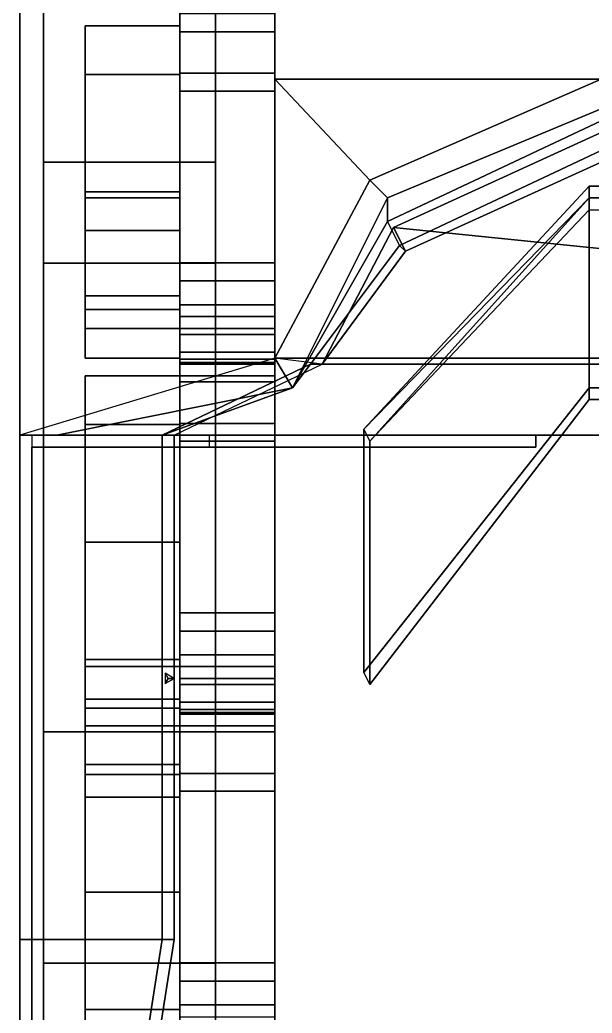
# Model space of a CAD drawing. Header units: millimetres. Extents: x -1.14 to 3, y -2.4 to 5.59.
# Drawn here: x -1.14 to -0.175, y -0.204 to 1.47 of the extents above; entities that cross this region are included whole.
import ezdxf

# ---------------------------------------------------------------- set-up
doc = ezdxf.new("R2010")
doc.units = ezdxf.units.MM
for name, color, linetype in [('mudguards', 6, 'Continuous'), ('tracks', 3, 'Continuous'), ('turret', 2, 'Continuous'), ('wheels', 2, 'Continuous')]:
    doc.layers.add(name, color=color, linetype=linetype)

msp = doc.modelspace()

# ---------------------------------------------------------------- linework, layer by layer
for points in [[(-0.71, 2.08, 0.5), (-0.71, 1.68, 0.33), (-0.71, 1.37, 1.12), (-0.71, 2.08, 0.88)], [(-0.71, 2.08, 0.88), (-0.71, 1.37, 1.12), (0.71, 1.37, 1.12), (0.71, 2.08, 0.88)], [(-0.71, 1.68, 0.33), (-0.71, -1.49, 0.33), (-0.71, -1.99, 1.12), (-0.71, 1.37, 1.12)], [(0.71, 1.68, 0.33), (0.71, -1.49, 0.33), (-0.71, -1.49, 0.33), (-0.71, 1.68, 0.33)], [(-0.71, 1.37, 1.12), (-0.71, 1.37, 1.12), (-0.55, 1.2, 1.12), (-0.16, 1.37, 1.12)], [(-0.71, 0.9, 1.12), (-0.71, 0.9, 1.12), (-0.55, 1.2, 1.12), (-0.71, 1.37, 1.12)], [(-0.16, 1.37, 1.12), (-0.55, 1.2, 1.12), (-0.52, 1.17, 1.38), (-0.16, 1.32, 1.38)], [(-0.16, 1.32, 1.38), (-0.52, 1.17, 1.38), (-0.52, 1.13, 1.38), (-0.16, 1.3, 1.38)], [(-0.16, 1.3, 1.38), (-0.52, 1.13, 1.38), (-0.5, 1.09, 1.48), (-0.16, 1.25, 1.48)], [(-0.16, 1.28, 1.38), (-0.16, 1.23, 1.48), (-0.49, 1.08, 1.48), (-0.51, 1.12, 1.38)], [(-0.51, 1.12, 1.38), (0.77, 0.99, 1.38), (0.67, 1.12, 1.38), (-0.16, 1.28, 1.38)], [(-0.16, 1.23, 1.48), (-0.16, 1.25, 1.48), (-0.5, 1.09, 1.48), (-0.49, 1.08, 1.48)], [(-0.55, 1.2, 1.12), (-0.71, 0.9, 1.12), (-0.68, 0.85, 1.38), (-0.52, 1.17, 1.38)], [(-0.52, 1.17, 1.38), (-0.68, 0.85, 1.38), (-0.68, 0.85, 1.38), (-0.52, 1.13, 1.38)], [(-0.52, 1.13, 1.38), (-0.68, 0.85, 1.38), (-0.65, 0.89, 1.48), (-0.5, 1.09, 1.48)], [(-0.51, 1.12, 1.38), (-0.49, 1.08, 1.48), (-0.63, 0.89, 1.48), (-0.63, 0.89, 1.38)], [(-0.63, 0.89, 1.38), (0.8, 0.89, 1.38), (0.77, 0.99, 1.38), (-0.51, 1.12, 1.38)], [(-0.49, 1.08, 1.48), (-0.5, 1.09, 1.48), (-0.65, 0.89, 1.48), (-0.63, 0.89, 1.48)], [(-0.71, 0.9, 1.12), (-1.14, 0.77, 1.12), (-1.0776, 0.77, 1.38), (-0.68, 0.85, 1.38)], [(1.14, 0.77, 1.12), (0.88, 0.9, 1.12), (-0.71, 0.9, 1.12), (-1.14, 0.77, 1.12)], [(-0.65, 0.89, 1.48), (-0.68, 0.85, 1.38), (-0.9, 0.77, 2.12), (-0.65, 0.89, 1.48)], [(-0.65, 0.89, 1.48), (-0.9, 0.77, 2.12), (-0.88, 0.77, 2.12), (-0.63, 0.89, 1.48)], [(-0.71, 0.9, 1.12), (0.88, 0.9, 1.12), (0.8, 0.89, 1.38), (-0.63, 0.89, 1.38)], [(-0.68, 0.85, 1.38), (-1.0776, 0.77, 1.38), (-0.9, 0.77, 2.12), (-0.68, 0.85, 1.38)], [(-1.14, 0.77, 1.12), (-1.14, -0.08, 1.12), (-0.9, -0.08, 2.12), (-0.9, 0.77, 2.12)], [(1.12, -0.96, 1.12), (1.12, 0.77, 1.12), (-1.12, 0.77, 1.12), (-1.12, -0.96, 1.12)], [(-0.82, 0.77, 1.12), (-1.12, 0.77, 1.12), (-0.88, 0.77, 2.12), (-0.27, 0.77, 2.12)], [(-0.9, 0.77, 2.12), (-0.9, -0.08, 2.12), (-0.88, -0.08, 2.12), (-0.88, 0.77, 2.12)], [(-0.27, 0.77, 2.12), (-0.88, 0.77, 2.12), (-0.88, 0.75, 2.12), (-0.27, 0.75, 2.12)], [(-0.82, 0.77, 1.12), (-0.27, 0.77, 2.12), (-0.27, 0.75, 2.12), (-0.82, 0.75, 1.12)], [(-0.88, -0.08, 2.12), (-1.12, -0.08, 1.12), (-1.12, 0.75, 1.12), (-0.88, 0.75, 2.12)], [(-0.88, 0.75, 2.12), (-1.12, 0.75, 1.12), (-0.82, 0.75, 1.12), (-0.27, 0.75, 2.12)], [(-0.88, 0.36, 2.12), (-0.895, 0.3687, 2.12), (-0.89, 0.36, 4.12)], [(-0.895, 0.3687, 2.12), (-0.895, 0.3513, 2.12), (-0.89, 0.36, 4.12)], [(-0.895, 0.3513, 2.12), (-0.88, 0.36, 2.12), (-0.89, 0.36, 4.12)], [(-1.14, -0.08, 1.12), (-1.14, -0.91, 1.12), (-1.03, -0.91, 1.73), (-0.9, -0.08, 2.12)], [(-1.01, -0.91, 1.73), (-1.12, -0.91, 1.12), (-1.12, -0.08, 1.12), (-0.88, -0.08, 2.12)], [(-0.9, -0.08, 2.12), (-1.03, -0.91, 1.73), (-1.01, -0.91, 1.73), (-0.88, -0.08, 2.12)]]:
    msp.add_3dface(points)
at = {"color": 5}
for points in [[(-0.87, 1.5, 0.36), (-0.87, 1.45, 0.33), (-0.87, 1.38, 0.66), (-0.87, 1.48, 0.65)], [(-0.71, 1.5, 0.36), (-0.71, 1.45, 0.33), (-0.87, 1.45, 0.33), (-0.87, 1.5, 0.36)], [(-0.87, 1.48, 0.65), (-0.87, 1.38, 0.66), (-0.71, 1.38, 0.66), (-0.71, 1.48, 0.65)], [(-0.87, 1.45, 0.33), (-0.87, 0.99, 0.47), (-0.87, 0.99, 0.55), (-0.87, 1.35, 0.52)], [(-0.71, 1.45, 0.33), (-0.71, 0.99, 0.47), (-0.87, 0.99, 0.47), (-0.87, 1.45, 0.33)], [(-0.87, 1.45, 0.33), (-0.87, 1.35, 0.52), (-0.87, 1.35, 0.54), (-0.87, 1.38, 0.66)], [(-0.87, 1.35, 0.54), (-0.87, 1.03, 0.68), (-0.87, 0.87, 0.76), (-0.87, 1.38, 0.66)], [(-0.87, 1.38, 0.66), (-0.87, 1.0605, 0.7226), (-0.71, 1.0605, 0.7226), (-0.71, 1.38, 0.66)], [(-0.87, 1.35, 0.52), (-0.87, 0.99, 0.55), (-0.71, 0.99, 0.55), (-0.71, 1.35, 0.52)], [(-0.71, 1.35, 0.54), (-0.71, 1.03, 0.68), (-0.87, 1.03, 0.68), (-0.87, 1.35, 0.54)], [(-0.87, 1.35, 0.54), (-0.87, 1.35, 0.52), (-0.71, 1.35, 0.52), (-0.71, 1.35, 0.54)], [(-0.71, 0.97, 0.87), (-0.71, 1.0605, 0.7226), (-0.87, 1.0605, 0.7226), (-0.87, 0.97, 0.87)], [(-0.87, 1.0605, 0.7226), (-0.87, 0.8928, 0.7555), (-0.87, 0.95, 0.87), (-0.87, 0.97, 0.87)], [(-0.87, 0.87, 0.76), (-0.87, 1.03, 0.68), (-0.71, 1.03, 0.68), (-0.71, 0.87, 0.76)], [(-0.87, 0.99, 0.55), (-0.87, 0.99, 0.47), (-0.71, 0.99, 0.47), (-0.71, 0.99, 0.55)], [(-0.87, 0.97, 0.87), (-0.87, 0.95, 0.87), (-0.71, 0.95, 0.87), (-0.71, 0.97, 0.87)], [(-0.87, 0.95, 0.42), (-0.87, 0.91, 0.36), (-0.87, 0.898, 0.5336), (-0.87, 0.94, 0.5)], [(-0.71, 0.94, 0.5), (-0.71, 0.95, 0.42), (-0.87, 0.95, 0.42), (-0.87, 0.94, 0.5)], [(-0.71, 0.95, 0.42), (-0.71, 0.91, 0.36), (-0.87, 0.91, 0.36), (-0.87, 0.95, 0.42)], [(-0.87, 0.95, 0.87), (-0.87, 0.8928, 0.7555), (-0.71, 0.8928, 0.7555), (-0.71, 0.95, 0.87)], [(-0.87, 0.94, 0.5), (-0.87, 0.898, 0.5336), (-0.71, 0.898, 0.5336), (-0.71, 0.94, 0.5)], [(-0.87, 0.91, 0.36), (-0.87, 0.86, 0.33), (-0.87, 0.79, 0.66), (-0.87, 0.89, 0.65)], [(-0.71, 0.91, 0.36), (-0.71, 0.86, 0.33), (-0.87, 0.86, 0.33), (-0.87, 0.91, 0.36)], [(-0.71, 0.89, 0.65), (-0.71, 0.898, 0.5336), (-0.87, 0.898, 0.5336), (-0.87, 0.89, 0.65)], [(-0.87, 0.8928, 0.7555), (-0.87, 0.87, 0.76), (-0.71, 0.87, 0.76), (-0.71, 0.8928, 0.7555)], [(-0.87, 0.89, 0.65), (-0.87, 0.79, 0.66), (-0.71, 0.79, 0.66), (-0.71, 0.89, 0.65)], [(-0.87, 0.86, 0.33), (-0.87, 0.4, 0.47), (-0.87, 0.4, 0.55), (-0.87, 0.76, 0.52)], [(-0.71, 0.86, 0.33), (-0.71, 0.4, 0.47), (-0.87, 0.4, 0.47), (-0.87, 0.86, 0.33)], [(-0.87, 0.86, 0.33), (-0.87, 0.76, 0.52), (-0.87, 0.76, 0.54), (-0.87, 0.79, 0.66)], [(-0.87, 0.79, 0.66), (-0.87, 0.4705, 0.7226), (-0.71, 0.4705, 0.7226), (-0.71, 0.79, 0.66)], [(-0.87, 0.76, 0.54), (-0.87, 0.44, 0.68), (-0.87, 0.28, 0.76), (-0.87, 0.79, 0.66)], [(-0.87, 0.76, 0.52), (-0.87, 0.4, 0.55), (-0.71, 0.4, 0.55), (-0.71, 0.76, 0.52)], [(-0.71, 0.76, 0.54), (-0.71, 0.44, 0.68), (-0.87, 0.44, 0.68), (-0.87, 0.76, 0.54)], [(-0.87, 0.76, 0.54), (-0.87, 0.76, 0.52), (-0.71, 0.76, 0.52), (-0.71, 0.76, 0.54)], [(-0.87, 0.4705, 0.7226), (-0.87, 0.3028, 0.7555), (-0.87, 0.36, 0.87), (-0.87, 0.38, 0.87)], [(-0.71, 0.38, 0.87), (-0.71, 0.4705, 0.7226), (-0.87, 0.4705, 0.7226), (-0.87, 0.38, 0.87)], [(-0.87, 0.28, 0.76), (-0.87, 0.44, 0.68), (-0.71, 0.44, 0.68), (-0.71, 0.28, 0.76)], [(-0.87, 0.4, 0.55), (-0.87, 0.4, 0.47), (-0.71, 0.4, 0.47), (-0.71, 0.4, 0.55)], [(-0.87, 0.38, 0.87), (-0.87, 0.36, 0.87), (-0.71, 0.36, 0.87), (-0.71, 0.38, 0.87)], [(-0.87, 0.36, 0.42), (-0.87, 0.32, 0.36), (-0.87, 0.308, 0.5336), (-0.87, 0.35, 0.5)], [(-0.71, 0.35, 0.5), (-0.71, 0.36, 0.42), (-0.87, 0.36, 0.42), (-0.87, 0.35, 0.5)], [(-0.71, 0.36, 0.42), (-0.71, 0.32, 0.36), (-0.87, 0.32, 0.36), (-0.87, 0.36, 0.42)], [(-0.87, 0.36, 0.87), (-0.87, 0.3028, 0.7555), (-0.71, 0.3028, 0.7555), (-0.71, 0.36, 0.87)], [(-0.87, 0.35, 0.5), (-0.87, 0.308, 0.5336), (-0.71, 0.308, 0.5336), (-0.71, 0.35, 0.5)], [(-0.87, 0.32, 0.36), (-0.87, 0.27, 0.33), (-0.87, 0.2, 0.66), (-0.87, 0.3, 0.65)], [(-0.71, 0.32, 0.36), (-0.71, 0.27, 0.33), (-0.87, 0.27, 0.33), (-0.87, 0.32, 0.36)], [(-0.71, 0.3, 0.65), (-0.71, 0.308, 0.5336), (-0.87, 0.308, 0.5336), (-0.87, 0.3, 0.65)], [(-0.87, 0.3028, 0.7555), (-0.87, 0.28, 0.76), (-0.71, 0.28, 0.76), (-0.71, 0.3028, 0.7555)], [(-0.87, 0.3, 0.65), (-0.87, 0.2, 0.66), (-0.71, 0.2, 0.66), (-0.71, 0.3, 0.65)], [(-0.87, 0.27, 0.33), (-0.87, -0.19, 0.47), (-0.87, -0.19, 0.55), (-0.87, 0.17, 0.52)], [(-0.71, 0.27, 0.33), (-0.71, -0.19, 0.47), (-0.87, -0.19, 0.47), (-0.87, 0.27, 0.33)], [(-0.87, 0.27, 0.33), (-0.87, 0.17, 0.52), (-0.87, 0.17, 0.54), (-0.87, 0.2, 0.66)], [(-0.87, 0.2, 0.66), (-0.87, -0.1195, 0.7226), (-0.71, -0.1195, 0.7226), (-0.71, 0.2, 0.66)], [(-0.87, 0.17, 0.54), (-0.87, -0.15, 0.68), (-0.87, -0.31, 0.76), (-0.87, 0.2, 0.66)], [(-0.87, 0.17, 0.52), (-0.87, -0.19, 0.55), (-0.71, -0.19, 0.55), (-0.71, 0.17, 0.52)], [(-0.71, 0.17, 0.54), (-0.71, -0.15, 0.68), (-0.87, -0.15, 0.68), (-0.87, 0.17, 0.54)], [(-0.87, 0.17, 0.54), (-0.87, 0.17, 0.52), (-0.71, 0.17, 0.52), (-0.71, 0.17, 0.54)], [(-0.71, -0.21, 0.87), (-0.71, -0.1195, 0.7226), (-0.87, -0.1195, 0.7226), (-0.87, -0.21, 0.87)], [(-0.87, -0.1195, 0.7226), (-0.87, -0.2872, 0.7555), (-0.87, -0.23, 0.87), (-0.87, -0.21, 0.87)], [(-0.87, -0.31, 0.76), (-0.87, -0.15, 0.68), (-0.71, -0.15, 0.68), (-0.71, -0.31, 0.76)], [(-0.87, -0.19, 0.55), (-0.87, -0.19, 0.47), (-0.71, -0.19, 0.47), (-0.71, -0.19, 0.55)]]:
    msp.add_3dface(points, dxfattribs=at)
at = {"layer": 'mudguards'}
for points in [[(-0.71, 2.08, 0.88), (-0.71, 2.07, 1.07), (-0.71, 1.9, 1.12), (-0.71, 1.37, 1.12)], [(-0.71, 1.9, 1.12), (-1.14, 1.9, 1.12), (-1.14, -1.02, 1.12), (-0.71, -1.02, 1.12)]]:
    msp.add_3dface(points, dxfattribs=at)
at = {"layer": 'mudguards', "color": 2}
msp.add_3dface([(-1.14, 1.9, 1.06), (-1.14, 1.9, 1.12), (-1.14, -1.02, 1.12), (-1.14, -1.02, 1.06)], dxfattribs=at)
at = {"layer": 'tracks'}
for points in [[(-0.81, 2.02, 0.27), (-0.81, 1.23), (-1.1, 1.23), (-1.1, 2.02, 0.27)], [(-1.1, 2.02, 0.27), (-1.1, 1.23), (-0.81, 1.23), (-0.81, 2.02, 0.27)], [(-0.81, 1.06, 0.98), (-0.81, 1.9, 1.01), (-1.1, 1.9, 1.01), (-1.1, 1.06, 0.98)], [(-1.1, 1.06, 0.98), (-1.1, 1.9, 1.01), (-0.81, 1.9, 1.01), (-0.81, 1.06, 0.98)], [(-1.1, 1.23), (-1.1, -1.24), (-0.81, -1.24), (-0.81, 1.23)], [(-0.81, 1.23), (-0.81, -1.24), (-1.1, -1.24), (-1.1, 1.23)], [(-1.1, 0.27, 0.97), (-1.1, 1.06, 0.98), (-0.81, 1.06, 0.98), (-0.81, 0.27, 0.97)], [(-0.81, 0.27, 0.97), (-0.81, 1.06, 0.98), (-1.1, 1.06, 0.98), (-1.1, 0.27, 0.97)], [(-0.81, -0.12, 0.95), (-0.81, 0.27, 0.97), (-1.1, 0.27, 0.97), (-1.1, -0.12, 0.95)], [(-1.1, -0.12, 0.95), (-1.1, 0.27, 0.97), (-0.81, 0.27, 0.97), (-0.81, -0.12, 0.95)], [(-1.1, -1.09, 0.95), (-1.1, -0.12, 0.95), (-0.81, -0.12, 0.95), (-0.81, -1.09, 0.95)], [(-0.81, -1.09, 0.95), (-0.81, -0.12, 0.95), (-1.1, -0.12, 0.95), (-1.1, -1.09, 0.95)]]:
    msp.add_3dface(points, dxfattribs=at)
at = {"layer": 'turret'}
for points in [[(-0.18, 1.19, 1.57), (-0.18, 1.17, 1.38), (-0.56, 0.78, 1.38), (-0.56, 0.78, 1.57)], [(-0.18, 0.85, 2.14), (-0.18, 1.19, 1.57), (-0.56, 0.78, 1.57), (-0.56, 0.37, 2.14)], [(-0.04, 1.19, 1.57), (-0.04, 1.17, 1.38), (-0.18, 1.17, 1.38), (-0.18, 1.19, 1.57)], [(-0.04, 0.85, 2.14), (-0.04, 1.19, 1.57), (-0.18, 1.19, 1.57), (-0.18, 0.85, 2.14)], [(-0.55, 0.76, 1.57), (-0.55, 0.76, 1.38), (-0.18, 1.15, 1.38), (-0.18, 1.17, 1.57)], [(-0.55, 0.35, 2.14), (-0.55, 0.76, 1.57), (-0.18, 1.17, 1.57), (-0.18, 0.83, 2.14)], [(-0.18, 1.17, 1.57), (-0.18, 1.15, 1.38), (-0.04, 1.15, 1.38), (-0.04, 1.17, 1.57)], [(-0.18, 0.83, 2.14), (-0.18, 1.17, 1.57), (-0.04, 1.17, 1.57), (-0.04, 0.83, 2.14)], [(-0.56, 0.37, 2.14), (-0.55, 0.35, 2.14), (-0.18, 0.83, 2.14), (-0.18, 0.85, 2.14)], [(-0.18, 0.85, 2.14), (-0.18, 0.83, 2.14), (0.4, 0.83, 2.14), (0.4, 0.85, 2.14)], [(-0.56, 0.78, 1.38), (-0.55, 0.76, 1.38), (-0.55, 0.76, 1.57), (-0.56, 0.78, 1.57)], [(-0.56, 0.78, 1.57), (-0.55, 0.76, 1.57), (-0.55, 0.35, 2.14), (-0.56, 0.37, 2.14)]]:
    msp.add_3dface(points, dxfattribs=at)
at = {"layer": 'wheels', "color": 3}
for points in [[(-0.87, 1.378, 0.498), (-0.87, 1.46, 0.3), (-1.03, 1.46, 0.3), (-1.03, 1.378, 0.498)], [(-0.87, 1.46, 0.3), (-0.87, 1.378, 0.102), (-1.03, 1.378, 0.102), (-1.03, 1.46, 0.3)], [(-1.03, 1.18, 0.58), (-1.03, 1.378, 0.498), (-1.03, 1.46, 0.3), (-1.03, 0.982, 0.498)], [(-1.03, 0.982, 0.498), (-1.03, 1.46, 0.3), (-1.03, 1.378, 0.102), (-1.03, 0.9, 0.3)], [(-0.87, 0.9, 0.3), (-0.87, 1.378, 0.102), (-0.87, 1.46, 0.3), (-0.87, 0.982, 0.498)], [(-0.87, 1.378, 0.102), (-0.87, 1.18, 0.02), (-1.03, 1.18, 0.02), (-1.03, 1.378, 0.102)], [(-1.03, 0.9, 0.3), (-1.03, 1.378, 0.102), (-1.03, 1.18, 0.02), (-1.03, 0.982, 0.102)], [(-0.87, 0.982, 0.102), (-0.87, 1.18, 0.02), (-0.87, 1.378, 0.102), (-0.87, 0.9, 0.3)], [(-0.87, 0.982, 0.498), (-0.87, 1.18, 0.58), (-1.03, 1.18, 0.58), (-1.03, 0.982, 0.498)], [(-0.87, 1.18, 0.02), (-0.87, 0.982, 0.102), (-1.03, 0.982, 0.102), (-1.03, 1.18, 0.02)], [(-1.03, 0.392, 0.498), (-1.03, 0.87, 0.3), (-1.03, 0.788, 0.102), (-1.03, 0.31, 0.3)], [(-1.03, 0.59, 0.58), (-1.03, 0.788, 0.498), (-1.03, 0.87, 0.3), (-1.03, 0.392, 0.498)], [(-0.87, 0.788, 0.498), (-0.87, 0.87, 0.3), (-1.03, 0.87, 0.3), (-1.03, 0.788, 0.498)], [(-0.87, 0.87, 0.3), (-0.87, 0.788, 0.102), (-1.03, 0.788, 0.102), (-1.03, 0.87, 0.3)], [(-0.87, 0.31, 0.3), (-0.87, 0.788, 0.102), (-0.87, 0.87, 0.3), (-0.87, 0.392, 0.498)], [(-1.03, 0.31, 0.3), (-1.03, 0.788, 0.102), (-1.03, 0.59, 0.02), (-1.03, 0.392, 0.102)], [(-0.87, 0.788, 0.102), (-0.87, 0.59, 0.02), (-1.03, 0.59, 0.02), (-1.03, 0.788, 0.102)], [(-0.87, 0.392, 0.102), (-0.87, 0.59, 0.02), (-0.87, 0.788, 0.102), (-0.87, 0.31, 0.3)], [(-0.87, 0.59, 0.02), (-0.87, 0.392, 0.102), (-1.03, 0.392, 0.102), (-1.03, 0.59, 0.02)], [(-0.87, 0.392, 0.498), (-0.87, 0.59, 0.58), (-1.03, 0.59, 0.58), (-1.03, 0.392, 0.498)], [(-0.87, 0.198, 0.498), (-0.87, 0.28, 0.3), (-1.03, 0.28, 0.3), (-1.03, 0.198, 0.498)], [(-1.03, 0, 0.58), (-1.03, 0.198, 0.498), (-1.03, 0.28, 0.3), (-1.03, -0.198, 0.498)], [(-1.03, -0.198, 0.498), (-1.03, 0.28, 0.3), (-1.03, 0.198, 0.102), (-1.03, -0.28, 0.3)], [(-0.87, 0.28, 0.3), (-0.87, 0.198, 0.102), (-1.03, 0.198, 0.102), (-1.03, 0.28, 0.3)], [(-0.87, -0.28, 0.3), (-0.87, 0.198, 0.102), (-0.87, 0.28, 0.3), (-0.87, -0.198, 0.498)], [(-1.03, -0.28, 0.3), (-1.03, 0.198, 0.102), (-1.03, 0, 0.02), (-1.03, -0.198, 0.102)], [(-0.87, 0.198, 0.102), (-0.87, 0, 0.02), (-1.03, 0, 0.02), (-1.03, 0.198, 0.102)], [(-0.87, -0.198, 0.102), (-0.87, 0, 0.02), (-0.87, 0.198, 0.102), (-0.87, -0.28, 0.3)], [(-0.87, 0, 0.02), (-0.87, -0.198, 0.102), (-1.03, -0.198, 0.102), (-1.03, 0, 0.02)], [(-0.87, -0.198, 0.498), (-0.87, 0, 0.58), (-1.03, 0, 0.58), (-1.03, -0.198, 0.498)]]:
    msp.add_3dface(points, dxfattribs=at)
at = {"layer": 'wheels'}
for points in [[(-0.87, 0.982, 0.498), (-0.87, 1.46, 0.3), (-0.87, 1.378, 0.498), (-0.87, 1.18, 0.58)], [(-0.87, 1.18, 0.58), (-0.87, 1.378, 0.498), (-1.03, 1.378, 0.498), (-1.03, 1.18, 0.58)], [(-0.87, 1.115, 0.9553), (-0.87, 1.17, 0.86), (-1.03, 1.17, 0.86), (-1.03, 1.115, 0.9553)], [(-0.87, 1.17, 0.86), (-0.87, 1.115, 0.7647), (-1.03, 1.115, 0.7647), (-1.03, 1.17, 0.86)], [(-1.03, 1.005, 0.9553), (-1.03, 1.115, 0.9553), (-1.03, 1.17, 0.86), (-1.03, 0.95, 0.86)], [(-1.03, 0.95, 0.86), (-1.03, 1.17, 0.86), (-1.03, 1.115, 0.7647), (-1.03, 1.005, 0.7647)], [(-0.87, 0.95, 0.86), (-0.87, 1.17, 0.86), (-0.87, 1.115, 0.9553), (-0.87, 1.005, 0.9553)], [(-0.87, 1.005, 0.7647), (-0.87, 1.115, 0.7647), (-0.87, 1.17, 0.86), (-0.87, 0.95, 0.86)], [(-0.87, 1.005, 0.9553), (-0.87, 1.115, 0.9553), (-1.03, 1.115, 0.9553), (-1.03, 1.005, 0.9553)], [(-0.87, 1.115, 0.7647), (-0.87, 1.005, 0.7647), (-1.03, 1.005, 0.7647), (-1.03, 1.115, 0.7647)], [(-0.87, 0.95, 0.86), (-0.87, 1.005, 0.9553), (-1.03, 1.005, 0.9553), (-1.03, 0.95, 0.86)], [(-0.87, 1.005, 0.7647), (-0.87, 0.95, 0.86), (-1.03, 0.95, 0.86), (-1.03, 1.005, 0.7647)], [(-0.87, 0.9, 0.3), (-0.87, 0.982, 0.498), (-1.03, 0.982, 0.498), (-1.03, 0.9, 0.3)], [(-0.87, 0.982, 0.102), (-0.87, 0.9, 0.3), (-1.03, 0.9, 0.3), (-1.03, 0.982, 0.102)], [(-0.87, 0.392, 0.498), (-0.87, 0.87, 0.3), (-0.87, 0.788, 0.498), (-0.87, 0.59, 0.58)], [(-0.87, 0.59, 0.58), (-0.87, 0.788, 0.498), (-1.03, 0.788, 0.498), (-1.03, 0.59, 0.58)], [(-0.87, 0.392, 0.102), (-0.87, 0.31, 0.3), (-1.03, 0.31, 0.3), (-1.03, 0.392, 0.102)], [(-0.87, 0.31, 0.3), (-0.87, 0.392, 0.498), (-1.03, 0.392, 0.498), (-1.03, 0.31, 0.3)], [(-1.03, 0.16, 0.85), (-1.03, 0.38, 0.85), (-1.03, 0.325, 0.7547), (-1.03, 0.215, 0.7547)], [(-1.03, 0.215, 0.9453), (-1.03, 0.325, 0.9453), (-1.03, 0.38, 0.85), (-1.03, 0.16, 0.85)], [(-0.87, 0.325, 0.9453), (-0.87, 0.38, 0.85), (-1.03, 0.38, 0.85), (-1.03, 0.325, 0.9453)], [(-0.87, 0.38, 0.85), (-0.87, 0.325, 0.7547), (-1.03, 0.325, 0.7547), (-1.03, 0.38, 0.85)], [(-0.87, 0.215, 0.7547), (-0.87, 0.325, 0.7547), (-0.87, 0.38, 0.85), (-0.87, 0.16, 0.85)], [(-0.87, 0.16, 0.85), (-0.87, 0.38, 0.85), (-0.87, 0.325, 0.9453), (-0.87, 0.215, 0.9453)], [(-0.87, 0.215, 0.9453), (-0.87, 0.325, 0.9453), (-1.03, 0.325, 0.9453), (-1.03, 0.215, 0.9453)], [(-0.87, 0.325, 0.7547), (-0.87, 0.215, 0.7547), (-1.03, 0.215, 0.7547), (-1.03, 0.325, 0.7547)], [(-0.87, -0.198, 0.498), (-0.87, 0.28, 0.3), (-0.87, 0.198, 0.498), (-0.87, 0, 0.58)], [(-0.87, 0.16, 0.85), (-0.87, 0.215, 0.9453), (-1.03, 0.215, 0.9453), (-1.03, 0.16, 0.85)], [(-0.87, 0.215, 0.7547), (-0.87, 0.16, 0.85), (-1.03, 0.16, 0.85), (-1.03, 0.215, 0.7547)], [(-0.87, 0, 0.58), (-0.87, 0.198, 0.498), (-1.03, 0.198, 0.498), (-1.03, 0, 0.58)], [(-0.87, -0.28, 0.3), (-0.87, -0.198, 0.498), (-1.03, -0.198, 0.498), (-1.03, -0.28, 0.3)], [(-0.87, -0.198, 0.102), (-0.87, -0.28, 0.3), (-1.03, -0.28, 0.3), (-1.03, -0.198, 0.102)]]:
    msp.add_3dface(points, dxfattribs=at)

doc.saveas('drawing.dxf')
